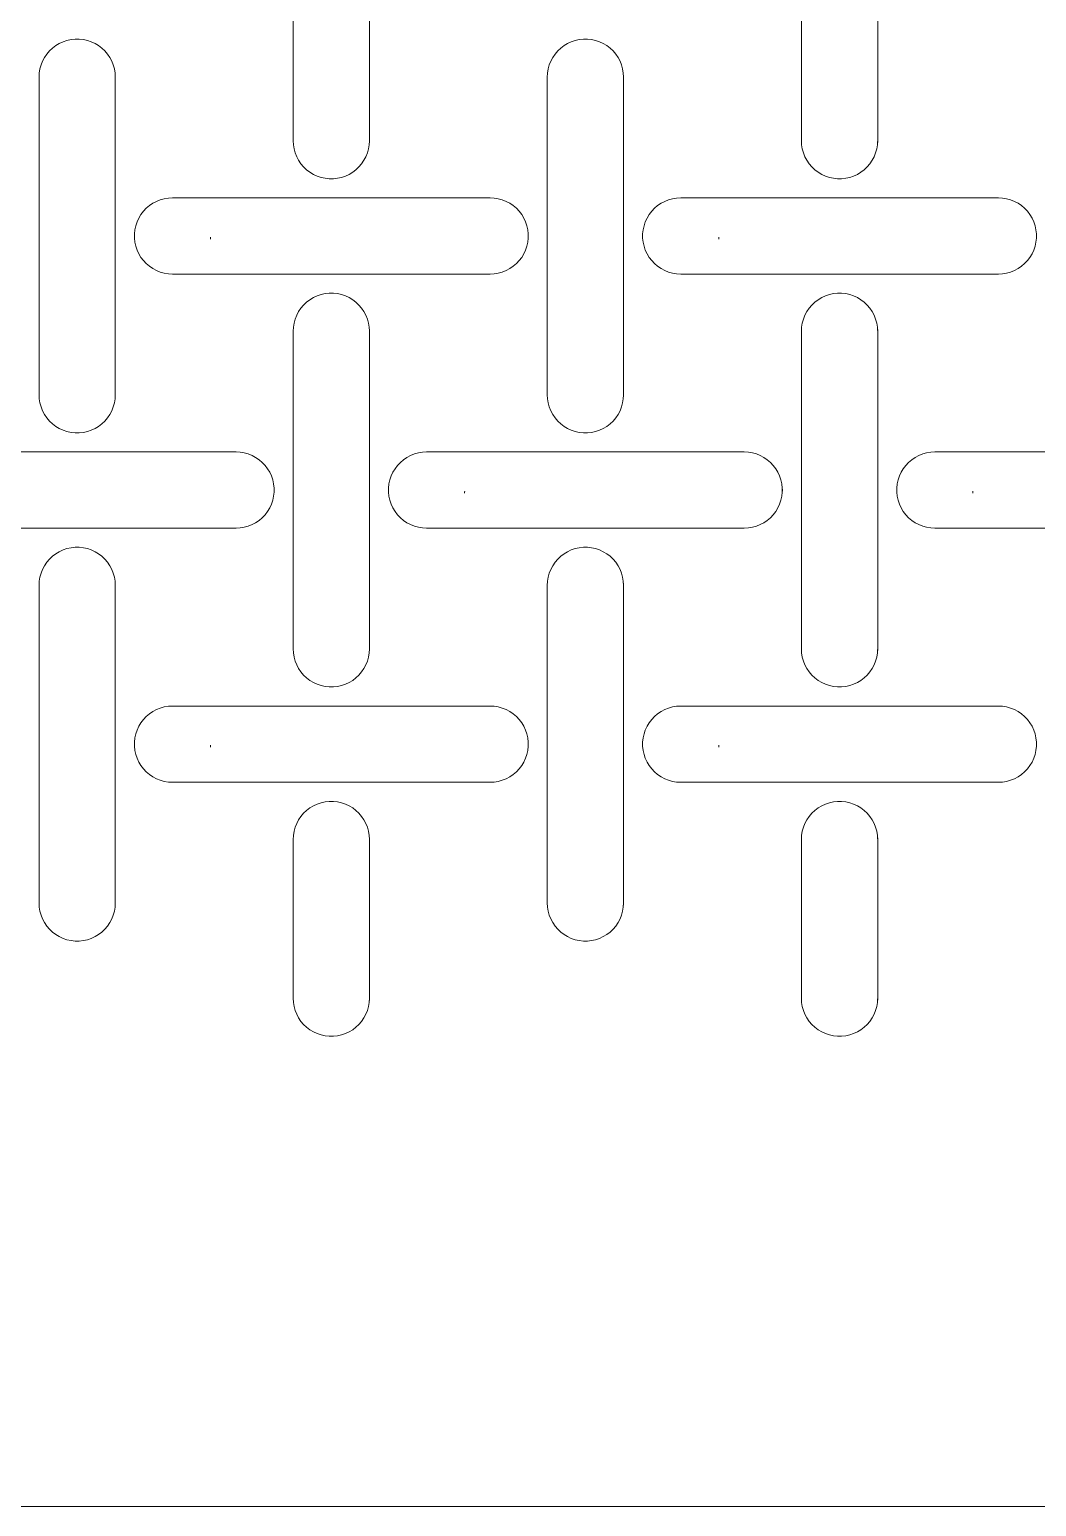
# Model space of a CAD drawing. Header units: metres. Extents: x 0 to 140, y 0 to 240.
# Drawn here: x 68.1 to 107.7, y 0 to 58.1 of the extents above; entities that cross this region are included whole.
import ezdxf

# ---------------------------------------------------------------- set-up
doc = ezdxf.new("R2010")
doc.units = ezdxf.units.M
doc.layers.add('TOP', color=1, linetype='Continuous', lineweight=0)

msp = doc.modelspace()

# ---------------------------------------------------------------- linework, layer by layer
at = {"layer": 'TOP'}
for p, q in [((78.5, 53.75), (78.5, 66.25)), ((81.5, 53.75), (81.5, 66.25)), ((98.5, 53.75), (98.5, 66.25)), ((101.5, 53.75), (101.5, 66.25)), ((69.158, 57.492), (69.297, 57.575)), ((69.297, 57.575), (69.445, 57.643)), ((69.445, 57.643), (69.599, 57.695)), ((69.599, 57.695), (69.757, 57.73)), ((69.757, 57.73), (69.919, 57.748)), ((69.919, 57.748), (70.081, 57.748)), ((70.081, 57.748), (70.243, 57.73)), ((70.243, 57.73), (70.401, 57.695)), ((70.401, 57.695), (70.555, 57.643)), ((70.555, 57.643), (70.703, 57.575)), ((70.703, 57.575), (70.842, 57.492)), ((89.158, 57.492), (89.297, 57.575)), ((89.297, 57.575), (89.445, 57.643)), ((89.445, 57.643), (89.599, 57.695)), ((89.599, 57.695), (89.757, 57.73)), ((89.757, 57.73), (89.919, 57.748)), ((89.919, 57.748), (90.081, 57.748)), ((90.081, 57.748), (90.243, 57.73)), ((90.243, 57.73), (90.401, 57.695)), ((90.401, 57.695), (90.555, 57.643)), ((90.555, 57.643), (90.703, 57.575)), ((90.703, 57.575), (90.842, 57.492)), ((68.639, 56.88), (68.715, 57.023)), ((68.715, 57.023), (68.806, 57.158)), ((68.806, 57.158), (68.911, 57.282)), ((68.911, 57.282), (69.029, 57.393)), ((69.029, 57.393), (69.158, 57.492)), ((70.842, 57.492), (70.971, 57.393)), ((70.971, 57.393), (71.089, 57.282)), ((71.089, 57.282), (71.194, 57.158)), ((71.194, 57.158), (71.285, 57.023)), ((71.285, 57.023), (71.361, 56.88)), ((88.639, 56.88), (88.715, 57.023)), ((88.715, 57.023), (88.806, 57.158)), ((88.806, 57.158), (88.911, 57.282)), ((88.911, 57.282), (89.029, 57.393)), ((89.029, 57.393), (89.158, 57.492)), ((90.842, 57.492), (90.971, 57.393)), ((90.971, 57.393), (91.089, 57.282)), ((91.089, 57.282), (91.194, 57.158)), ((91.194, 57.158), (91.285, 57.023)), ((91.285, 57.023), (91.361, 56.88)), ((68.5, 56.25), (68.509, 56.412)), ((68.509, 56.412), (68.535, 56.572)), ((68.535, 56.572), (68.579, 56.729)), ((68.579, 56.729), (68.639, 56.88)), ((71.361, 56.88), (71.421, 56.729)), ((71.421, 56.729), (71.465, 56.572)), ((71.465, 56.572), (71.491, 56.412)), ((71.491, 56.412), (71.5, 56.25)), ((88.5, 56.25), (88.509, 56.412)), ((88.509, 56.412), (88.535, 56.572)), ((88.535, 56.572), (88.579, 56.729)), ((88.579, 56.729), (88.639, 56.88)), ((91.361, 56.88), (91.421, 56.729)), ((91.421, 56.729), (91.465, 56.572)), ((91.465, 56.572), (91.491, 56.412)), ((91.491, 56.412), (91.5, 56.25)), ((68.5, 43.75), (68.5, 56.25)), ((71.5, 43.75), (71.5, 56.25)), ((88.5, 43.75), (88.5, 56.25)), ((91.5, 43.75), (91.5, 56.25)), ((78.5, 53.75), (78.509, 53.588)), ((78.509, 53.588), (78.535, 53.428)), ((81.465, 53.428), (81.491, 53.588)), ((81.491, 53.588), (81.5, 53.75)), ((98.5, 53.75), (98.509, 53.588)), ((98.509, 53.588), (98.535, 53.428)), ((101.465, 53.428), (101.491, 53.588)), ((101.491, 53.588), (101.5, 53.75)), ((78.535, 53.428), (78.579, 53.271)), ((78.579, 53.271), (78.639, 53.12)), ((78.639, 53.12), (78.715, 52.977)), ((78.715, 52.977), (78.806, 52.842)), ((81.194, 52.842), (81.285, 52.977)), ((81.285, 52.977), (81.361, 53.12)), ((81.361, 53.12), (81.421, 53.271)), ((81.421, 53.271), (81.465, 53.428)), ((98.535, 53.428), (98.579, 53.271)), ((98.579, 53.271), (98.639, 53.12)), ((98.639, 53.12), (98.715, 52.977)), ((98.715, 52.977), (98.806, 52.842)), ((101.194, 52.842), (101.285, 52.977)), ((101.285, 52.977), (101.361, 53.12)), ((101.361, 53.12), (101.421, 53.271)), ((101.421, 53.271), (101.465, 53.428)), ((78.806, 52.842), (78.911, 52.718)), ((78.911, 52.718), (79.029, 52.607)), ((79.029, 52.607), (79.158, 52.508)), ((79.158, 52.508), (79.297, 52.425)), ((79.297, 52.425), (79.445, 52.357)), ((79.445, 52.357), (79.599, 52.305)), ((80.401, 52.305), (80.555, 52.357)), ((80.555, 52.357), (80.703, 52.425)), ((80.703, 52.425), (80.842, 52.508)), ((80.842, 52.508), (80.971, 52.607)), ((80.971, 52.607), (81.089, 52.718)), ((81.089, 52.718), (81.194, 52.842)), ((98.806, 52.842), (98.911, 52.718)), ((98.911, 52.718), (99.029, 52.607)), ((99.029, 52.607), (99.158, 52.508)), ((99.158, 52.508), (99.297, 52.425)), ((99.297, 52.425), (99.445, 52.357)), ((99.445, 52.357), (99.599, 52.305)), ((100.401, 52.305), (100.555, 52.357)), ((100.555, 52.357), (100.703, 52.425)), ((100.703, 52.425), (100.842, 52.508)), ((100.842, 52.508), (100.971, 52.607)), ((100.971, 52.607), (101.089, 52.718)), ((101.089, 52.718), (101.194, 52.842)), ((79.599, 52.305), (79.757, 52.27)), ((79.757, 52.27), (79.919, 52.252)), ((79.919, 52.252), (80.081, 52.252)), ((80.081, 52.252), (80.243, 52.27)), ((80.243, 52.27), (80.401, 52.305)), ((99.599, 52.305), (99.757, 52.27)), ((99.757, 52.27), (99.919, 52.252)), ((99.919, 52.252), (100.081, 52.252)), ((100.081, 52.252), (100.243, 52.27)), ((100.243, 52.27), (100.401, 52.305)), ((72.718, 51.089), (72.842, 51.194)), ((72.842, 51.194), (72.977, 51.285)), ((72.977, 51.285), (73.12, 51.361)), ((73.12, 51.361), (73.271, 51.421)), ((73.271, 51.421), (73.428, 51.465)), ((73.428, 51.465), (73.588, 51.491)), ((73.588, 51.491), (73.75, 51.5)), ((73.75, 51.5), (86.25, 51.5)), ((86.25, 51.5), (86.412, 51.491)), ((86.412, 51.491), (86.572, 51.465)), ((86.572, 51.465), (86.729, 51.421)), ((86.729, 51.421), (86.88, 51.361)), ((86.88, 51.361), (87.023, 51.285)), ((87.023, 51.285), (87.158, 51.194)), ((87.158, 51.194), (87.282, 51.089)), ((92.718, 51.089), (92.842, 51.194)), ((92.842, 51.194), (92.977, 51.285)), ((92.977, 51.285), (93.12, 51.361)), ((93.12, 51.361), (93.271, 51.421)), ((93.271, 51.421), (93.428, 51.465)), ((93.428, 51.465), (93.588, 51.491)), ((93.588, 51.491), (93.75, 51.5)), ((93.75, 51.5), (106.25, 51.5)), ((106.25, 51.5), (106.412, 51.491)), ((106.412, 51.491), (106.572, 51.465)), ((106.572, 51.465), (106.729, 51.421)), ((106.729, 51.421), (106.88, 51.361)), ((106.88, 51.361), (107.023, 51.285)), ((107.023, 51.285), (107.158, 51.194)), ((107.158, 51.194), (107.282, 51.089)), ((72.357, 50.555), (72.425, 50.703)), ((72.425, 50.703), (72.508, 50.842)), ((72.508, 50.842), (72.607, 50.971)), ((72.607, 50.971), (72.718, 51.089)), ((87.282, 51.089), (87.393, 50.971)), ((87.393, 50.971), (87.492, 50.842)), ((87.492, 50.842), (87.575, 50.703)), ((87.575, 50.703), (87.643, 50.555)), ((92.357, 50.555), (92.425, 50.703)), ((92.425, 50.703), (92.508, 50.842)), ((92.508, 50.842), (92.607, 50.971)), ((92.607, 50.971), (92.718, 51.089)), ((107.282, 51.089), (107.393, 50.971)), ((107.393, 50.971), (107.492, 50.842)), ((107.492, 50.842), (107.575, 50.703)), ((107.575, 50.703), (107.643, 50.555)), ((72.252, 50.081), (72.27, 50.243)), ((72.252, 49.919), (72.252, 50.081)), ((72.27, 50.243), (72.305, 50.401)), ((72.305, 50.401), (72.357, 50.555)), ((87.643, 50.555), (87.695, 50.401)), ((87.695, 50.401), (87.73, 50.243)), ((87.73, 50.243), (87.748, 50.081)), ((87.748, 50.081), (87.748, 49.919)), ((92.252, 50.081), (92.27, 50.243)), ((92.252, 49.919), (92.252, 50.081)), ((92.27, 50.243), (92.305, 50.401)), ((92.305, 50.401), (92.357, 50.555)), ((107.643, 50.555), (107.695, 50.401)), ((107.695, 50.401), (107.73, 50.243)), ((107.73, 50.243), (107.748, 50.081)), ((107.748, 50.081), (107.748, 49.919)), ((72.27, 49.757), (72.252, 49.919)), ((72.305, 49.599), (72.27, 49.757)), ((72.357, 49.445), (72.305, 49.599)), ((72.425, 49.297), (72.357, 49.445)), ((87.643, 49.445), (87.575, 49.297)), ((87.695, 49.599), (87.643, 49.445)), ((87.73, 49.757), (87.695, 49.599)), ((87.748, 49.919), (87.73, 49.757)), ((92.27, 49.757), (92.252, 49.919)), ((92.305, 49.599), (92.27, 49.757)), ((92.357, 49.445), (92.305, 49.599)), ((92.425, 49.297), (92.357, 49.445)), ((107.643, 49.445), (107.575, 49.297)), ((107.695, 49.599), (107.643, 49.445)), ((107.73, 49.757), (107.695, 49.599)), ((107.748, 49.919), (107.73, 49.757)), ((72.508, 49.158), (72.425, 49.297)), ((72.607, 49.029), (72.508, 49.158)), ((72.718, 48.911), (72.607, 49.029)), ((72.842, 48.806), (72.718, 48.911)), ((87.282, 48.911), (87.158, 48.806)), ((87.393, 49.029), (87.282, 48.911)), ((87.492, 49.158), (87.393, 49.029)), ((87.575, 49.297), (87.492, 49.158)), ((92.508, 49.158), (92.425, 49.297)), ((92.607, 49.029), (92.508, 49.158)), ((92.718, 48.911), (92.607, 49.029)), ((92.842, 48.806), (92.718, 48.911)), ((107.282, 48.911), (107.158, 48.806)), ((107.393, 49.029), (107.282, 48.911)), ((107.492, 49.158), (107.393, 49.029)), ((107.575, 49.297), (107.492, 49.158)), ((72.977, 48.715), (72.842, 48.806)), ((73.12, 48.639), (72.977, 48.715)), ((73.271, 48.579), (73.12, 48.639)), ((73.428, 48.535), (73.271, 48.579)), ((73.588, 48.509), (73.428, 48.535)), ((73.75, 48.5), (73.588, 48.509)), ((73.75, 48.5), (86.25, 48.5)), ((86.412, 48.509), (86.25, 48.5)), ((86.572, 48.535), (86.412, 48.509)), ((86.729, 48.579), (86.572, 48.535)), ((86.88, 48.639), (86.729, 48.579)), ((87.023, 48.715), (86.88, 48.639)), ((87.158, 48.806), (87.023, 48.715)), ((92.977, 48.715), (92.842, 48.806)), ((93.12, 48.639), (92.977, 48.715)), ((93.271, 48.579), (93.12, 48.639)), ((93.428, 48.535), (93.271, 48.579)), ((93.588, 48.509), (93.428, 48.535)), ((93.75, 48.5), (93.588, 48.509)), ((93.75, 48.5), (106.25, 48.5)), ((106.412, 48.509), (106.25, 48.5)), ((106.572, 48.535), (106.412, 48.509)), ((106.729, 48.579), (106.572, 48.535)), ((106.88, 48.639), (106.729, 48.579)), ((107.023, 48.715), (106.88, 48.639)), ((107.158, 48.806), (107.023, 48.715)), ((79.445, 47.643), (79.599, 47.695)), ((79.599, 47.695), (79.757, 47.73)), ((79.757, 47.73), (79.919, 47.748)), ((79.919, 47.748), (80.081, 47.748)), ((80.081, 47.748), (80.243, 47.73)), ((80.243, 47.73), (80.401, 47.695)), ((80.401, 47.695), (80.555, 47.643)), ((99.445, 47.643), (99.599, 47.695)), ((99.599, 47.695), (99.757, 47.73)), ((99.757, 47.73), (99.919, 47.748)), ((99.919, 47.748), (100.081, 47.748)), ((100.081, 47.748), (100.243, 47.73)), ((100.243, 47.73), (100.401, 47.695)), ((100.401, 47.695), (100.555, 47.643)), ((78.715, 47.023), (78.806, 47.158)), ((78.806, 47.158), (78.911, 47.282)), ((78.911, 47.282), (79.029, 47.393)), ((79.029, 47.393), (79.158, 47.492)), ((79.158, 47.492), (79.297, 47.575)), ((79.297, 47.575), (79.445, 47.643)), ((80.555, 47.643), (80.703, 47.575)), ((80.703, 47.575), (80.842, 47.492)), ((80.842, 47.492), (80.971, 47.393)), ((80.971, 47.393), (81.089, 47.282)), ((81.089, 47.282), (81.194, 47.158)), ((81.194, 47.158), (81.285, 47.023)), ((98.715, 47.023), (98.806, 47.158)), ((98.806, 47.158), (98.911, 47.282)), ((98.911, 47.282), (99.029, 47.393)), ((99.029, 47.393), (99.158, 47.492)), ((99.158, 47.492), (99.297, 47.575)), ((99.297, 47.575), (99.445, 47.643)), ((100.555, 47.643), (100.703, 47.575)), ((100.703, 47.575), (100.842, 47.492)), ((100.842, 47.492), (100.971, 47.393)), ((100.971, 47.393), (101.089, 47.282)), ((101.089, 47.282), (101.194, 47.158)), ((101.194, 47.158), (101.285, 47.023)), ((78.509, 46.412), (78.535, 46.572)), ((78.535, 46.572), (78.579, 46.729)), ((78.579, 46.729), (78.639, 46.88)), ((78.639, 46.88), (78.715, 47.023)), ((81.285, 47.023), (81.361, 46.88)), ((81.361, 46.88), (81.421, 46.729)), ((81.421, 46.729), (81.465, 46.572)), ((81.465, 46.572), (81.491, 46.412)), ((98.509, 46.412), (98.535, 46.572)), ((98.535, 46.572), (98.579, 46.729)), ((98.579, 46.729), (98.639, 46.88)), ((98.639, 46.88), (98.715, 47.023)), ((101.285, 47.023), (101.361, 46.88)), ((101.361, 46.88), (101.421, 46.729)), ((101.421, 46.729), (101.465, 46.572)), ((101.465, 46.572), (101.491, 46.412)), ((78.5, 46.25), (78.509, 46.412)), ((78.5, 33.75), (78.5, 46.25)), ((81.491, 46.412), (81.5, 46.25)), ((81.5, 33.75), (81.5, 46.25)), ((98.5, 46.25), (98.509, 46.412)), ((98.5, 33.75), (98.5, 46.25)), ((101.491, 46.412), (101.5, 46.25)), ((101.5, 33.75), (101.5, 46.25)), ((68.5, 43.75), (68.509, 43.588)), ((71.491, 43.588), (71.5, 43.75)), ((88.5, 43.75), (88.509, 43.588)), ((91.491, 43.588), (91.5, 43.75)), ((68.509, 43.588), (68.535, 43.428)), ((68.535, 43.428), (68.579, 43.271)), ((68.579, 43.271), (68.639, 43.12)), ((68.639, 43.12), (68.715, 42.977)), ((71.285, 42.977), (71.361, 43.12)), ((71.361, 43.12), (71.421, 43.271)), ((71.421, 43.271), (71.465, 43.428)), ((71.465, 43.428), (71.491, 43.588)), ((88.509, 43.588), (88.535, 43.428)), ((88.535, 43.428), (88.579, 43.271)), ((88.579, 43.271), (88.639, 43.12)), ((88.639, 43.12), (88.715, 42.977)), ((91.285, 42.977), (91.361, 43.12)), ((91.361, 43.12), (91.421, 43.271)), ((91.421, 43.271), (91.465, 43.428)), ((91.465, 43.428), (91.491, 43.588)), ((68.715, 42.977), (68.806, 42.842)), ((68.806, 42.842), (68.911, 42.718)), ((68.911, 42.718), (69.029, 42.607)), ((69.029, 42.607), (69.158, 42.508)), ((69.158, 42.508), (69.297, 42.425)), ((70.703, 42.425), (70.842, 42.508)), ((70.842, 42.508), (70.971, 42.607)), ((70.971, 42.607), (71.089, 42.718)), ((71.089, 42.718), (71.194, 42.842)), ((71.194, 42.842), (71.285, 42.977)), ((88.715, 42.977), (88.806, 42.842)), ((88.806, 42.842), (88.911, 42.718)), ((88.911, 42.718), (89.029, 42.607)), ((89.029, 42.607), (89.158, 42.508)), ((89.158, 42.508), (89.297, 42.425)), ((90.703, 42.425), (90.842, 42.508)), ((90.842, 42.508), (90.971, 42.607)), ((90.971, 42.607), (91.089, 42.718)), ((91.089, 42.718), (91.194, 42.842)), ((91.194, 42.842), (91.285, 42.977)), ((69.297, 42.425), (69.445, 42.357)), ((69.445, 42.357), (69.599, 42.305)), ((69.599, 42.305), (69.757, 42.27)), ((69.757, 42.27), (69.919, 42.252)), ((69.919, 42.252), (70.081, 42.252)), ((70.081, 42.252), (70.243, 42.27)), ((70.243, 42.27), (70.401, 42.305)), ((70.401, 42.305), (70.555, 42.357)), ((70.555, 42.357), (70.703, 42.425)), ((89.297, 42.425), (89.445, 42.357)), ((89.445, 42.357), (89.599, 42.305)), ((89.599, 42.305), (89.757, 42.27)), ((89.757, 42.27), (89.919, 42.252)), ((89.919, 42.252), (90.081, 42.252)), ((90.081, 42.252), (90.243, 42.27)), ((90.243, 42.27), (90.401, 42.305)), ((90.401, 42.305), (90.555, 42.357)), ((90.555, 42.357), (90.703, 42.425)), ((63.75, 41.5), (76.25, 41.5)), ((76.25, 41.5), (76.412, 41.491)), ((76.412, 41.491), (76.572, 41.465)), ((76.572, 41.465), (76.729, 41.421)), ((76.729, 41.421), (76.88, 41.361)), ((76.88, 41.361), (77.023, 41.285)), ((77.023, 41.285), (77.158, 41.194)), ((82.842, 41.194), (82.977, 41.285)), ((82.977, 41.285), (83.12, 41.361)), ((83.12, 41.361), (83.271, 41.421)), ((83.271, 41.421), (83.428, 41.465)), ((83.428, 41.465), (83.588, 41.491)), ((83.588, 41.491), (83.75, 41.5)), ((83.75, 41.5), (96.25, 41.5)), ((96.25, 41.5), (96.412, 41.491)), ((96.412, 41.491), (96.572, 41.465)), ((96.572, 41.465), (96.729, 41.421)), ((96.729, 41.421), (96.88, 41.361)), ((96.88, 41.361), (97.023, 41.285)), ((97.023, 41.285), (97.158, 41.194)), ((102.842, 41.194), (102.977, 41.285)), ((102.977, 41.285), (103.12, 41.361)), ((103.12, 41.361), (103.271, 41.421)), ((103.271, 41.421), (103.428, 41.465)), ((103.428, 41.465), (103.588, 41.491)), ((103.588, 41.491), (103.75, 41.5)), ((103.75, 41.5), (116.25, 41.5)), ((77.158, 41.194), (77.282, 41.089)), ((77.282, 41.089), (77.393, 40.971)), ((77.393, 40.971), (77.492, 40.842)), ((77.492, 40.842), (77.575, 40.703)), ((77.575, 40.703), (77.643, 40.555)), ((82.357, 40.555), (82.425, 40.703)), ((82.425, 40.703), (82.508, 40.842)), ((82.508, 40.842), (82.607, 40.971)), ((82.607, 40.971), (82.718, 41.089)), ((82.718, 41.089), (82.842, 41.194)), ((97.158, 41.194), (97.282, 41.089)), ((97.282, 41.089), (97.393, 40.971)), ((97.393, 40.971), (97.492, 40.842)), ((97.492, 40.842), (97.575, 40.703)), ((97.575, 40.703), (97.643, 40.555)), ((102.357, 40.555), (102.425, 40.703)), ((102.425, 40.703), (102.508, 40.842)), ((102.508, 40.842), (102.607, 40.971)), ((102.607, 40.971), (102.718, 41.089)), ((102.718, 41.089), (102.842, 41.194)), ((77.643, 40.555), (77.695, 40.401)), ((77.695, 40.401), (77.73, 40.243)), ((77.73, 40.243), (77.748, 40.081)), ((82.252, 40.081), (82.27, 40.243)), ((82.27, 40.243), (82.305, 40.401)), ((82.305, 40.401), (82.357, 40.555)), ((97.643, 40.555), (97.695, 40.401)), ((97.695, 40.401), (97.73, 40.243)), ((97.73, 40.243), (97.748, 40.081)), ((102.252, 40.081), (102.27, 40.243)), ((102.27, 40.243), (102.305, 40.401)), ((102.305, 40.401), (102.357, 40.555)), ((77.695, 39.599), (77.643, 39.445)), ((77.73, 39.757), (77.695, 39.599)), ((77.748, 39.919), (77.73, 39.757)), ((77.748, 40.081), (77.748, 39.919)), ((82.252, 39.919), (82.252, 40.081)), ((82.27, 39.757), (82.252, 39.919)), ((82.305, 39.599), (82.27, 39.757)), ((82.357, 39.445), (82.305, 39.599)), ((97.695, 39.599), (97.643, 39.445)), ((97.73, 39.757), (97.695, 39.599)), ((97.748, 39.919), (97.73, 39.757)), ((97.748, 40.081), (97.748, 39.919)), ((102.252, 39.919), (102.252, 40.081)), ((102.27, 39.757), (102.252, 39.919)), ((102.305, 39.599), (102.27, 39.757)), ((102.357, 39.445), (102.305, 39.599)), ((77.393, 39.029), (77.282, 38.911)), ((77.492, 39.158), (77.393, 39.029)), ((77.575, 39.297), (77.492, 39.158)), ((77.643, 39.445), (77.575, 39.297)), ((82.425, 39.297), (82.357, 39.445)), ((82.508, 39.158), (82.425, 39.297)), ((82.607, 39.029), (82.508, 39.158)), ((82.718, 38.911), (82.607, 39.029)), ((97.393, 39.029), (97.282, 38.911)), ((97.492, 39.158), (97.393, 39.029)), ((97.575, 39.297), (97.492, 39.158)), ((97.643, 39.445), (97.575, 39.297)), ((102.425, 39.297), (102.357, 39.445)), ((102.508, 39.158), (102.425, 39.297)), ((102.607, 39.029), (102.508, 39.158)), ((102.718, 38.911), (102.607, 39.029)), ((63.75, 38.5), (76.25, 38.5)), ((76.412, 38.509), (76.25, 38.5)), ((76.572, 38.535), (76.412, 38.509)), ((76.729, 38.579), (76.572, 38.535)), ((76.88, 38.639), (76.729, 38.579)), ((77.023, 38.715), (76.88, 38.639)), ((77.158, 38.806), (77.023, 38.715)), ((77.282, 38.911), (77.158, 38.806)), ((82.842, 38.806), (82.718, 38.911)), ((82.977, 38.715), (82.842, 38.806)), ((83.12, 38.639), (82.977, 38.715)), ((83.271, 38.579), (83.12, 38.639)), ((83.428, 38.535), (83.271, 38.579)), ((83.588, 38.509), (83.428, 38.535)), ((83.75, 38.5), (83.588, 38.509)), ((83.75, 38.5), (96.25, 38.5)), ((96.412, 38.509), (96.25, 38.5)), ((96.572, 38.535), (96.412, 38.509)), ((96.729, 38.579), (96.572, 38.535)), ((96.88, 38.639), (96.729, 38.579)), ((97.023, 38.715), (96.88, 38.639)), ((97.158, 38.806), (97.023, 38.715)), ((97.282, 38.911), (97.158, 38.806)), ((102.842, 38.806), (102.718, 38.911)), ((102.977, 38.715), (102.842, 38.806)), ((103.12, 38.639), (102.977, 38.715)), ((103.271, 38.579), (103.12, 38.639)), ((103.428, 38.535), (103.271, 38.579)), ((103.588, 38.509), (103.428, 38.535)), ((103.75, 38.5), (103.588, 38.509)), ((103.75, 38.5), (116.25, 38.5)), ((68.806, 37.158), (68.911, 37.282)), ((68.911, 37.282), (69.029, 37.393)), ((69.029, 37.393), (69.158, 37.492)), ((69.158, 37.492), (69.297, 37.575)), ((69.297, 37.575), (69.445, 37.643)), ((69.445, 37.643), (69.599, 37.695)), ((69.599, 37.695), (69.757, 37.73)), ((69.757, 37.73), (69.919, 37.748)), ((69.919, 37.748), (70.081, 37.748)), ((70.081, 37.748), (70.243, 37.73)), ((70.243, 37.73), (70.401, 37.695)), ((70.401, 37.695), (70.555, 37.643)), ((70.555, 37.643), (70.703, 37.575)), ((70.703, 37.575), (70.842, 37.492)), ((70.842, 37.492), (70.971, 37.393)), ((70.971, 37.393), (71.089, 37.282)), ((71.089, 37.282), (71.194, 37.158)), ((88.806, 37.158), (88.911, 37.282)), ((88.911, 37.282), (89.029, 37.393)), ((89.029, 37.393), (89.158, 37.492)), ((89.158, 37.492), (89.297, 37.575)), ((89.297, 37.575), (89.445, 37.643)), ((89.445, 37.643), (89.599, 37.695)), ((89.599, 37.695), (89.757, 37.73)), ((89.757, 37.73), (89.919, 37.748)), ((89.919, 37.748), (90.081, 37.748)), ((90.081, 37.748), (90.243, 37.73)), ((90.243, 37.73), (90.401, 37.695)), ((90.401, 37.695), (90.555, 37.643)), ((90.555, 37.643), (90.703, 37.575)), ((90.703, 37.575), (90.842, 37.492)), ((90.842, 37.492), (90.971, 37.393)), ((90.971, 37.393), (91.089, 37.282)), ((91.089, 37.282), (91.194, 37.158)), ((68.535, 36.572), (68.579, 36.729)), ((68.579, 36.729), (68.639, 36.88)), ((68.639, 36.88), (68.715, 37.023)), ((68.715, 37.023), (68.806, 37.158)), ((71.194, 37.158), (71.285, 37.023)), ((71.285, 37.023), (71.361, 36.88)), ((71.361, 36.88), (71.421, 36.729)), ((71.421, 36.729), (71.465, 36.572)), ((88.535, 36.572), (88.579, 36.729)), ((88.579, 36.729), (88.639, 36.88)), ((88.639, 36.88), (88.715, 37.023)), ((88.715, 37.023), (88.806, 37.158)), ((91.194, 37.158), (91.285, 37.023)), ((91.285, 37.023), (91.361, 36.88)), ((91.361, 36.88), (91.421, 36.729)), ((91.421, 36.729), (91.465, 36.572)), ((68.5, 36.25), (68.509, 36.412)), ((68.5, 23.75), (68.5, 36.25)), ((68.509, 36.412), (68.535, 36.572)), ((71.465, 36.572), (71.491, 36.412)), ((71.491, 36.412), (71.5, 36.25)), ((71.5, 23.75), (71.5, 36.25)), ((88.5, 36.25), (88.509, 36.412)), ((88.5, 23.75), (88.5, 36.25)), ((88.509, 36.412), (88.535, 36.572)), ((91.465, 36.572), (91.491, 36.412)), ((91.491, 36.412), (91.5, 36.25)), ((91.5, 23.75), (91.5, 36.25)), ((78.5, 33.75), (78.509, 33.588)), ((81.491, 33.588), (81.5, 33.75)), ((98.5, 33.75), (98.509, 33.588)), ((101.491, 33.588), (101.5, 33.75)), ((78.509, 33.588), (78.535, 33.428)), ((78.535, 33.428), (78.579, 33.271)), ((78.579, 33.271), (78.639, 33.12)), ((81.361, 33.12), (81.421, 33.271)), ((81.421, 33.271), (81.465, 33.428)), ((81.465, 33.428), (81.491, 33.588)), ((98.509, 33.588), (98.535, 33.428)), ((98.535, 33.428), (98.579, 33.271)), ((98.579, 33.271), (98.639, 33.12)), ((101.361, 33.12), (101.421, 33.271)), ((101.421, 33.271), (101.465, 33.428)), ((101.465, 33.428), (101.491, 33.588)), ((78.639, 33.12), (78.715, 32.977)), ((78.715, 32.977), (78.806, 32.842)), ((78.806, 32.842), (78.911, 32.718)), ((78.911, 32.718), (79.029, 32.607)), ((79.029, 32.607), (79.158, 32.508)), ((80.842, 32.508), (80.971, 32.607)), ((80.971, 32.607), (81.089, 32.718)), ((81.089, 32.718), (81.194, 32.842)), ((81.194, 32.842), (81.285, 32.977)), ((81.285, 32.977), (81.361, 33.12)), ((98.639, 33.12), (98.715, 32.977)), ((98.715, 32.977), (98.806, 32.842)), ((98.806, 32.842), (98.911, 32.718)), ((98.911, 32.718), (99.029, 32.607)), ((99.029, 32.607), (99.158, 32.508)), ((100.842, 32.508), (100.971, 32.607)), ((100.971, 32.607), (101.089, 32.718)), ((101.089, 32.718), (101.194, 32.842)), ((101.194, 32.842), (101.285, 32.977)), ((101.285, 32.977), (101.361, 33.12)), ((79.158, 32.508), (79.297, 32.425)), ((79.297, 32.425), (79.445, 32.357)), ((79.445, 32.357), (79.599, 32.305)), ((79.599, 32.305), (79.757, 32.27)), ((79.757, 32.27), (79.919, 32.252)), ((79.919, 32.252), (80.081, 32.252)), ((80.081, 32.252), (80.243, 32.27)), ((80.243, 32.27), (80.401, 32.305)), ((80.401, 32.305), (80.555, 32.357)), ((80.555, 32.357), (80.703, 32.425)), ((80.703, 32.425), (80.842, 32.508)), ((99.158, 32.508), (99.297, 32.425)), ((99.297, 32.425), (99.445, 32.357)), ((99.445, 32.357), (99.599, 32.305)), ((99.599, 32.305), (99.757, 32.27)), ((99.757, 32.27), (99.919, 32.252)), ((99.919, 32.252), (100.081, 32.252)), ((100.081, 32.252), (100.243, 32.27)), ((100.243, 32.27), (100.401, 32.305)), ((100.401, 32.305), (100.555, 32.357)), ((100.555, 32.357), (100.703, 32.425)), ((100.703, 32.425), (100.842, 32.508)), ((73.12, 31.361), (73.271, 31.421)), ((73.271, 31.421), (73.428, 31.465)), ((73.428, 31.465), (73.588, 31.491)), ((73.588, 31.491), (73.75, 31.5)), ((73.75, 31.5), (86.25, 31.5)), ((86.25, 31.5), (86.412, 31.491)), ((86.412, 31.491), (86.572, 31.465)), ((86.572, 31.465), (86.729, 31.421)), ((86.729, 31.421), (86.88, 31.361)), ((93.12, 31.361), (93.271, 31.421)), ((93.271, 31.421), (93.428, 31.465)), ((93.428, 31.465), (93.588, 31.491)), ((93.588, 31.491), (93.75, 31.5)), ((93.75, 31.5), (106.25, 31.5)), ((106.25, 31.5), (106.412, 31.491)), ((106.412, 31.491), (106.572, 31.465)), ((106.572, 31.465), (106.729, 31.421)), ((106.729, 31.421), (106.88, 31.361)), ((72.425, 30.703), (72.508, 30.842)), ((72.508, 30.842), (72.607, 30.971)), ((72.607, 30.971), (72.718, 31.089)), ((72.718, 31.089), (72.842, 31.194)), ((72.842, 31.194), (72.977, 31.285)), ((72.977, 31.285), (73.12, 31.361)), ((86.88, 31.361), (87.023, 31.285)), ((87.023, 31.285), (87.158, 31.194)), ((87.158, 31.194), (87.282, 31.089)), ((87.282, 31.089), (87.393, 30.971)), ((87.393, 30.971), (87.492, 30.842)), ((87.492, 30.842), (87.575, 30.703)), ((92.425, 30.703), (92.508, 30.842)), ((92.508, 30.842), (92.607, 30.971)), ((92.607, 30.971), (92.718, 31.089)), ((92.718, 31.089), (92.842, 31.194)), ((92.842, 31.194), (92.977, 31.285)), ((92.977, 31.285), (93.12, 31.361)), ((106.88, 31.361), (107.023, 31.285)), ((107.023, 31.285), (107.158, 31.194)), ((107.158, 31.194), (107.282, 31.089)), ((107.282, 31.089), (107.393, 30.971)), ((107.393, 30.971), (107.492, 30.842)), ((107.492, 30.842), (107.575, 30.703)), ((72.252, 30.081), (72.27, 30.243)), ((72.27, 30.243), (72.305, 30.401)), ((72.305, 30.401), (72.357, 30.555)), ((72.357, 30.555), (72.425, 30.703)), ((87.575, 30.703), (87.643, 30.555)), ((87.643, 30.555), (87.695, 30.401)), ((87.695, 30.401), (87.73, 30.243)), ((87.73, 30.243), (87.748, 30.081)), ((92.252, 30.081), (92.27, 30.243)), ((92.27, 30.243), (92.305, 30.401)), ((92.305, 30.401), (92.357, 30.555)), ((92.357, 30.555), (92.425, 30.703)), ((107.575, 30.703), (107.643, 30.555)), ((107.643, 30.555), (107.695, 30.401)), ((107.695, 30.401), (107.73, 30.243)), ((107.73, 30.243), (107.748, 30.081)), ((72.252, 29.919), (72.252, 30.081)), ((72.27, 29.757), (72.252, 29.919)), ((72.305, 29.599), (72.27, 29.757)), ((87.73, 29.757), (87.695, 29.599)), ((87.748, 29.919), (87.73, 29.757)), ((87.748, 30.081), (87.748, 29.919)), ((92.252, 29.919), (92.252, 30.081)), ((92.27, 29.757), (92.252, 29.919)), ((92.305, 29.599), (92.27, 29.757)), ((107.73, 29.757), (107.695, 29.599)), ((107.748, 29.919), (107.73, 29.757)), ((107.748, 30.081), (107.748, 29.919)), ((72.357, 29.445), (72.305, 29.599)), ((72.425, 29.297), (72.357, 29.445)), ((72.508, 29.158), (72.425, 29.297)), ((72.607, 29.029), (72.508, 29.158)), ((87.492, 29.158), (87.393, 29.029)), ((87.575, 29.297), (87.492, 29.158)), ((87.643, 29.445), (87.575, 29.297)), ((87.695, 29.599), (87.643, 29.445)), ((92.357, 29.445), (92.305, 29.599)), ((92.425, 29.297), (92.357, 29.445)), ((92.508, 29.158), (92.425, 29.297)), ((92.607, 29.029), (92.508, 29.158)), ((107.492, 29.158), (107.393, 29.029)), ((107.575, 29.297), (107.492, 29.158)), ((107.643, 29.445), (107.575, 29.297)), ((107.695, 29.599), (107.643, 29.445)), ((72.718, 28.911), (72.607, 29.029)), ((72.842, 28.806), (72.718, 28.911)), ((72.977, 28.715), (72.842, 28.806)), ((73.12, 28.639), (72.977, 28.715)), ((73.271, 28.579), (73.12, 28.639)), ((73.428, 28.535), (73.271, 28.579)), ((73.588, 28.509), (73.428, 28.535)), ((73.75, 28.5), (73.588, 28.509)), ((73.75, 28.5), (86.25, 28.5)), ((86.412, 28.509), (86.25, 28.5)), ((86.572, 28.535), (86.412, 28.509)), ((86.729, 28.579), (86.572, 28.535)), ((86.88, 28.639), (86.729, 28.579)), ((87.023, 28.715), (86.88, 28.639)), ((87.158, 28.806), (87.023, 28.715)), ((87.282, 28.911), (87.158, 28.806)), ((87.393, 29.029), (87.282, 28.911)), ((92.718, 28.911), (92.607, 29.029)), ((92.842, 28.806), (92.718, 28.911)), ((92.977, 28.715), (92.842, 28.806)), ((93.12, 28.639), (92.977, 28.715)), ((93.271, 28.579), (93.12, 28.639)), ((93.428, 28.535), (93.271, 28.579)), ((93.588, 28.509), (93.428, 28.535)), ((93.75, 28.5), (93.588, 28.509)), ((93.75, 28.5), (106.25, 28.5)), ((106.412, 28.509), (106.25, 28.5)), ((106.572, 28.535), (106.412, 28.509)), ((106.729, 28.579), (106.572, 28.535)), ((106.88, 28.639), (106.729, 28.579)), ((107.023, 28.715), (106.88, 28.639)), ((107.158, 28.806), (107.023, 28.715)), ((107.282, 28.911), (107.158, 28.806)), ((107.393, 29.029), (107.282, 28.911)), ((78.911, 27.282), (79.029, 27.393)), ((79.029, 27.393), (79.158, 27.492)), ((79.158, 27.492), (79.297, 27.575)), ((79.297, 27.575), (79.445, 27.643)), ((79.445, 27.643), (79.599, 27.695)), ((79.599, 27.695), (79.757, 27.73)), ((79.757, 27.73), (79.919, 27.748)), ((79.919, 27.748), (80.081, 27.748)), ((80.081, 27.748), (80.243, 27.73)), ((80.243, 27.73), (80.401, 27.695)), ((80.401, 27.695), (80.555, 27.643)), ((80.555, 27.643), (80.703, 27.575)), ((80.703, 27.575), (80.842, 27.492)), ((80.842, 27.492), (80.971, 27.393)), ((80.971, 27.393), (81.089, 27.282)), ((98.911, 27.282), (99.029, 27.393)), ((99.029, 27.393), (99.158, 27.492)), ((99.158, 27.492), (99.297, 27.575)), ((99.297, 27.575), (99.445, 27.643)), ((99.445, 27.643), (99.599, 27.695)), ((99.599, 27.695), (99.757, 27.73)), ((99.757, 27.73), (99.919, 27.748)), ((99.919, 27.748), (100.081, 27.748)), ((100.081, 27.748), (100.243, 27.73)), ((100.243, 27.73), (100.401, 27.695)), ((100.401, 27.695), (100.555, 27.643)), ((100.555, 27.643), (100.703, 27.575)), ((100.703, 27.575), (100.842, 27.492)), ((100.842, 27.492), (100.971, 27.393)), ((100.971, 27.393), (101.089, 27.282)), ((78.579, 26.729), (78.639, 26.88)), ((78.639, 26.88), (78.715, 27.023)), ((78.715, 27.023), (78.806, 27.158)), ((78.806, 27.158), (78.911, 27.282)), ((81.089, 27.282), (81.194, 27.158)), ((81.194, 27.158), (81.285, 27.023)), ((81.285, 27.023), (81.361, 26.88)), ((81.361, 26.88), (81.421, 26.729)), ((98.579, 26.729), (98.639, 26.88)), ((98.639, 26.88), (98.715, 27.023)), ((98.715, 27.023), (98.806, 27.158)), ((98.806, 27.158), (98.911, 27.282)), ((101.089, 27.282), (101.194, 27.158)), ((101.194, 27.158), (101.285, 27.023)), ((101.285, 27.023), (101.361, 26.88)), ((101.361, 26.88), (101.421, 26.729)), ((78.5, 26.25), (78.509, 26.412)), ((78.5, 20), (78.5, 26.25)), ((78.509, 26.412), (78.535, 26.572)), ((78.535, 26.572), (78.579, 26.729)), ((81.421, 26.729), (81.465, 26.572)), ((81.465, 26.572), (81.491, 26.412)), ((81.491, 26.412), (81.5, 26.25)), ((81.5, 20), (81.5, 26.25)), ((98.5, 26.25), (98.509, 26.412)), ((98.5, 20), (98.5, 26.25)), ((98.509, 26.412), (98.535, 26.572)), ((98.535, 26.572), (98.579, 26.729)), ((101.421, 26.729), (101.465, 26.572)), ((101.465, 26.572), (101.491, 26.412)), ((101.491, 26.412), (101.5, 26.25)), ((101.5, 20), (101.5, 26.25)), ((68.5, 23.75), (68.509, 23.588)), ((68.509, 23.588), (68.535, 23.428)), ((68.535, 23.428), (68.579, 23.271)), ((68.579, 23.271), (68.639, 23.12)), ((71.361, 23.12), (71.421, 23.271)), ((71.421, 23.271), (71.465, 23.428)), ((71.465, 23.428), (71.491, 23.588)), ((71.491, 23.588), (71.5, 23.75)), ((88.5, 23.75), (88.509, 23.588)), ((88.509, 23.588), (88.535, 23.428)), ((88.535, 23.428), (88.579, 23.271)), ((88.579, 23.271), (88.639, 23.12)), ((91.361, 23.12), (91.421, 23.271)), ((91.421, 23.271), (91.465, 23.428)), ((91.465, 23.428), (91.491, 23.588)), ((91.491, 23.588), (91.5, 23.75)), ((68.639, 23.12), (68.715, 22.977)), ((68.715, 22.977), (68.806, 22.842)), ((68.806, 22.842), (68.911, 22.718)), ((68.911, 22.718), (69.029, 22.607)), ((70.971, 22.607), (71.089, 22.718)), ((71.089, 22.718), (71.194, 22.842)), ((71.194, 22.842), (71.285, 22.977)), ((71.285, 22.977), (71.361, 23.12)), ((88.639, 23.12), (88.715, 22.977)), ((88.715, 22.977), (88.806, 22.842)), ((88.806, 22.842), (88.911, 22.718)), ((88.911, 22.718), (89.029, 22.607)), ((90.971, 22.607), (91.089, 22.718)), ((91.089, 22.718), (91.194, 22.842)), ((91.194, 22.842), (91.285, 22.977)), ((91.285, 22.977), (91.361, 23.12)), ((69.029, 22.607), (69.158, 22.508)), ((69.158, 22.508), (69.297, 22.425)), ((69.297, 22.425), (69.445, 22.357)), ((69.445, 22.357), (69.599, 22.305)), ((69.599, 22.305), (69.757, 22.27)), ((69.757, 22.27), (69.919, 22.252)), ((69.919, 22.252), (70.081, 22.252)), ((70.081, 22.252), (70.243, 22.27)), ((70.243, 22.27), (70.401, 22.305)), ((70.401, 22.305), (70.555, 22.357)), ((70.555, 22.357), (70.703, 22.425)), ((70.703, 22.425), (70.842, 22.508)), ((70.842, 22.508), (70.971, 22.607)), ((89.029, 22.607), (89.158, 22.508)), ((89.158, 22.508), (89.297, 22.425)), ((89.297, 22.425), (89.445, 22.357)), ((89.445, 22.357), (89.599, 22.305)), ((89.599, 22.305), (89.757, 22.27)), ((89.757, 22.27), (89.919, 22.252)), ((89.919, 22.252), (90.081, 22.252)), ((90.081, 22.252), (90.243, 22.27)), ((90.243, 22.27), (90.401, 22.305)), ((90.401, 22.305), (90.555, 22.357)), ((90.555, 22.357), (90.703, 22.425)), ((90.703, 22.425), (90.842, 22.508)), ((90.842, 22.508), (90.971, 22.607)), ((78.5, 20), (78.509, 19.838)), ((78.509, 19.838), (78.535, 19.678)), ((81.465, 19.678), (81.491, 19.838)), ((81.491, 19.838), (81.5, 20)), ((98.5, 20), (98.509, 19.838)), ((98.509, 19.838), (98.535, 19.678)), ((101.465, 19.678), (101.491, 19.838)), ((101.491, 19.838), (101.5, 20)), ((78.535, 19.678), (78.579, 19.521)), ((78.579, 19.521), (78.639, 19.37)), ((78.639, 19.37), (78.715, 19.227)), ((78.715, 19.227), (78.806, 19.092)), ((81.194, 19.092), (81.285, 19.227)), ((81.285, 19.227), (81.361, 19.37)), ((81.361, 19.37), (81.421, 19.521)), ((81.421, 19.521), (81.465, 19.678)), ((98.535, 19.678), (98.579, 19.521)), ((98.579, 19.521), (98.639, 19.37)), ((98.639, 19.37), (98.715, 19.227)), ((98.715, 19.227), (98.806, 19.092)), ((101.194, 19.092), (101.285, 19.227)), ((101.285, 19.227), (101.361, 19.37)), ((101.361, 19.37), (101.421, 19.521)), ((101.421, 19.521), (101.465, 19.678)), ((78.806, 19.092), (78.911, 18.968)), ((78.911, 18.968), (79.029, 18.857)), ((79.029, 18.857), (79.158, 18.758)), ((79.158, 18.758), (79.297, 18.675)), ((79.297, 18.675), (79.445, 18.607)), ((79.445, 18.607), (79.599, 18.555)), ((80.401, 18.555), (80.555, 18.607)), ((80.555, 18.607), (80.703, 18.675)), ((80.703, 18.675), (80.842, 18.758)), ((80.842, 18.758), (80.971, 18.857)), ((80.971, 18.857), (81.089, 18.968)), ((81.089, 18.968), (81.194, 19.092)), ((98.806, 19.092), (98.911, 18.968)), ((98.911, 18.968), (99.029, 18.857)), ((99.029, 18.857), (99.158, 18.758)), ((99.158, 18.758), (99.297, 18.675)), ((99.297, 18.675), (99.445, 18.607)), ((99.445, 18.607), (99.599, 18.555)), ((100.401, 18.555), (100.555, 18.607)), ((100.555, 18.607), (100.703, 18.675)), ((100.703, 18.675), (100.842, 18.758)), ((100.842, 18.758), (100.971, 18.857)), ((100.971, 18.857), (101.089, 18.968)), ((101.089, 18.968), (101.194, 19.092)), ((79.599, 18.555), (79.757, 18.52)), ((79.757, 18.52), (79.919, 18.502)), ((79.919, 18.502), (80.081, 18.502)), ((80.081, 18.502), (80.243, 18.52)), ((80.243, 18.52), (80.401, 18.555)), ((99.599, 18.555), (99.757, 18.52)), ((99.757, 18.52), (99.919, 18.502)), ((99.919, 18.502), (100.081, 18.502)), ((100.081, 18.502), (100.243, 18.52)), ((100.243, 18.52), (100.401, 18.555)), ((0, 0), (140, 0))]:
    msp.add_line(p, q, dxfattribs=at)
for centre, start, end in [((70, 56.25), 0, 3.14159), ((90, 56.25), 0, 3.14159), ((80, 53.75), -3.14159, 0), ((100, 53.75), -3.14159, 0), ((86.25, 50), -1.5708, 1.5708), ((73.75, 50), -4.71239, -1.5708), ((93.75, 50), -4.71239, -1.5708), ((80, 46.25), 0, 3.14159), ((100, 46.25), 0, 3.14159), ((70, 43.75), -3.14159, 0), ((90, 43.75), -3.14159, 0), ((76.25, 40), -1.5708, 1.5708), ((83.75, 40), -4.71239, -1.5708), ((96.25, 40), -1.5708, 1.5708), ((103.75, 40), -4.71239, -1.5708), ((70, 36.25), 0, 3.14159), ((90, 36.25), 0, 3.14159), ((80, 33.75), -3.14159, 0), ((100, 33.75), -3.14159, 0), ((73.75, 30), -4.71239, -1.5708), ((86.25, 30), -1.5708, 1.5708), ((93.75, 30), -4.71239, -1.5708), ((80, 26.25), 0, 3.14159), ((100, 26.25), 0, 3.14159), ((70, 23.75), -3.14159, 0), ((90, 23.75), -3.14159, 0), ((80, 20), -3.14159, 0), ((100, 20), -3.14159, 0)]:
    msp.add_arc(centre, 1.5, start, end, dxfattribs=at)

doc.saveas('drawing.dxf')
